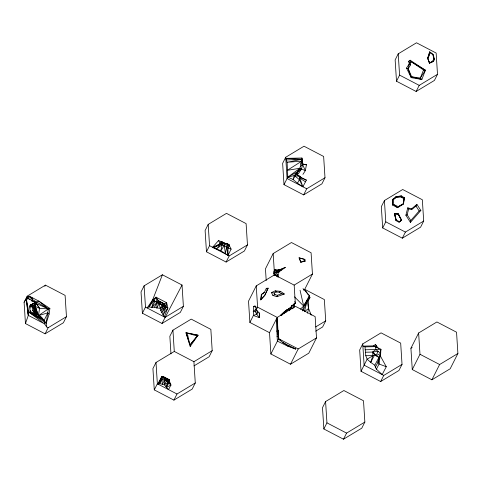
<?xml version="1.0" encoding="UTF-8"?>
<svg xmlns="http://www.w3.org/2000/svg" width="482" height="482" viewBox="0 0 482 482"><rect width="100%" height="100%" fill="white"/><g stroke="black" fill="none" stroke-linecap="round" stroke-linejoin="round"><path stroke-width="0.72" d="M164.398 384.805L166.392 381.021L165.91 378.075L167.555 379.442L168.025 382.365L164.398 384.805L164.555 377.581L163.464 376.755L161.651 376.701L157.825 384.009L159.807 383.648L164.398 384.805L168.537 389.601L170.911 385.064L169.26 380.672L168.116 379.238L161.651 376.701L160.874 379.485L158.572 383.871L161.982 379.509L162.844 376.876L165.567 377.954M228.094 244.989L229.354 245.651L227.92 244.127L228.046 255.34L220.822 250.754L212.628 247.296L218.545 240.542L225.528 243.446L229.354 245.651L231.119 249.11L228.046 255.34L226.709 247.079L225.528 243.446L226.558 243.338L229.619 245.145L228.131 247.983L220.141 243.814L218.545 240.542M423.527 69.962L420.352 78.024L421.877 79.452L411.694 76.825L411.218 77.656L408.17 68.715L410.58 64.871L410.062 62.799L410.134 60.232L425.395 70.239L421.877 79.452L411.218 77.656L406.531 68.089L409.308 63.732L411.375 61.823L425.395 70.239L420.352 78.024L411.694 76.825L408.17 68.715L409.308 63.732L408.567 61.304L410.134 60.232L411.375 61.823L423.527 69.962L425.395 70.239M166.031 307.07L164.139 305.678L164.88 306.648L161.681 312.782L166.031 307.07L164.88 306.648L164.109 305.715L162.826 303.13L164.181 303.762L166.658 302.738L166.031 307.07L162.946 315.023L167.881 307.968L159.229 303.172L156.999 302.551L156.813 308.01L160.247 308.275L164.139 305.678L162.844 303.112L158.12 300.599L156.023 297.183L152.613 299.997L147.124 307.962L149.059 306.889L156.023 297.183L166.658 302.738L167.881 307.968L164.272 316.915L160.831 310.697L159.096 303.666L152.613 299.997L162.398 274.782L182.033 285.031L183.389 306.311L180.298 312.42L162.018 323.458L142.383 313.21L141.033 291.929L144.118 285.82L162.398 274.782M46.676 326.923L46.139 323.494L49.086 314.168L47.814 312.872L38.476 315.638L39.548 308.353L35.493 302.322L27.926 298.406L26.323 298.912L28.787 312.047L43.621 319.928L41.398 317.246L36.12 315.867L30.559 312.963C29.932 310.474 29.535 307.618 30.233 305.142L33.818 303.298L35.288 305.088L34.252 313.487L36.12 315.867L43.621 319.928L45.175 322.338L44.446 323.79L46.676 326.923L48.176 327.706L66.456 316.668L65.1 295.382L45.465 285.133L27.185 296.171L24.1 302.28L25.456 323.567L45.091 333.815L63.371 322.777L66.456 316.668M376.695 347.088L373.514 345.889L375.484 344.497L376.695 347.088L375.647 346.648L365.037 346.865L362.904 346.112L373.514 345.889L380.864 349.275L380.696 353.306L378.063 362.109L375.388 367.224L376.394 369.134L382.16 374.592L386.281 366.724L379.918 355.168M303.009 288.598L309.42 295.55C307.365 301.262 309.866 307.564 307.323 313.198M257.99 311.733L256.749 314.198L253.399 315.475L259.443 317.686L259.268 313.167L256.105 310.119L255.924 307.13L255.032 305.847L253.43 306.504L253.399 315.475L249.881 322.44L269.516 332.688L270.872 353.975L290.507 364.223L308.787 353.186L316.499 337.912L315.15 316.626L295.514 306.377L277.228 317.415L269.516 332.688M303.461 290.092L304.726 289.333L312.438 274.059L311.083 252.773L291.447 242.524L273.167 253.562L274.222 270.113L273.77 273.047L274.186 275.517L277.975 274.565L278.373 272.282L280.837 269.462L285.326 267.444L278.373 272.282M403.633 198.5L403.47 204.019L397.59 207.682L392.493 205.025L392.324 199.729L395.686 196.861L401.211 195.788L404.47 197.867L403.47 204.019L398.349 206.664L397.59 207.682L393.607 204.47L393.011 200.072L392.324 199.729L395.746 197.686L400.56 196.777L404.47 197.867L403.265 203.609L398.349 206.664L393.607 204.47L392.493 205.025L393.011 200.072L395.746 197.686L395.686 196.861L400.56 196.777L403.633 198.5L404.47 197.867M32.318 301.34L35.493 302.322L35.475 309.317M25.456 323.567L28.305 315.361L28.787 312.047L36.12 315.867L34.403 311.631L35.246 306.221L31.294 304.588L30.149 305.419L32.131 305.841L34.692 308.799L32.686 310.312L34.252 313.487L30.113 311.33L36.12 315.867L37.909 314.427L35.246 306.221L30.233 305.142M264.16 292.707L266.444 288.308L268.149 288.17L264.841 295.412L260.768 299.894L261.322 294.58L264.226 292.544L261.322 294.58M260.768 299.894L261.575 294.52M30.107 308.106L29.914 306.022L31.228 306.281L32.903 308.317L32.686 310.312L34.403 311.631M380.328 353.698L379.069 364.018L376.394 369.134M380.503 352.228L380.864 349.275L365.205 349.805L365.037 346.865M49.086 314.168L49.881 308.426L48.369 308.884L38.476 315.638L37.909 314.427L41.398 317.246L46.139 323.494L48.369 308.884L38.783 301.093L29.438 296.213L27.161 297.406L26.179 299.232L28.305 315.361L44.446 323.79L28.787 312.047L30.559 312.963L30.444 310.902M152.613 299.997L149.059 306.889L151.848 307.371L154.571 307.173L156.813 308.01L159.096 303.666L160.53 303.859L160.789 302.075M259.322 312.776L259.443 317.686L256.749 314.198L257.316 310.486M283.994 184.642L282.639 163.362L285.724 157.252L304.003 146.215L323.639 156.463L324.995 177.744L321.91 183.853L303.63 194.891L283.994 184.642L287.802 177.111L294.213 175.556L300.063 176.406L300.31 177.063L306.383 180.093L302.883 186.781L297.496 183.208L299.358 179.653L300.063 176.406L295.858 173.815M386.281 366.724L379.069 364.018L378.063 362.109L378.936 357.367L374.833 354.517L372.64 352.071L365.531 352.215L365.205 349.805M410.411 222.389L410.784 220.521L419.153 210.953L420.858 210.447L416.906 204.356L411.526 208.863L407.766 207.826L405.88 215.225L410.411 222.389L420.858 210.447M289.152 310.788L291.369 308.118L291.972 305.305M300.31 177.063L299.774 178.087L302.883 186.781L299.358 179.653L300.063 176.406M378.063 362.109L378.84 358.542M380.551 350.703L380.864 349.275M301.708 158.988L301.925 158.024L285.796 158.361L287.103 162.271L287.802 177.111L293.05 179.479L297.496 183.208M297.81 170.664L296.785 173.14L301.509 168.935L302.78 164.031L301.925 158.024C301.871 163.44 300.22 168.911 296.785 173.14L298.316 173.845L301.509 168.935L305.323 170.688L302.931 174.376M277.036 296.677L277.361 295.297L281.53 293.773L284.356 294.002L280.5 291.351L275.24 290.845L271.408 292.604L272.896 295.478L277.036 296.677L284.356 294.002M225.594 243.615L221.365 241.482L220.726 244.079L216.593 248.851L222.154 244.705L223.365 242.392L224.323 245.742L225.377 253.436L226.709 247.079L227.92 244.772L226.558 243.338L229.619 245.145M302.449 310.944L303.69 306.04L309.42 295.55M410.784 220.521L407.157 214.785L408.67 208.857L407.766 207.826M160.53 303.859L156.999 302.551L151.848 307.371L153.65 300.654L159.229 303.172L160.042 301.684M284.284 313.258L285.971 310.908L291.369 308.118L292.194 305.353M32.903 308.317L34.692 308.799L31.228 306.281L32.216 305.564L31.294 304.588L35.288 305.088M36.12 315.867L35.246 306.221L36.897 315.246L36.192 315.806M375.647 346.648L375.815 349.583L372.64 352.071L372.875 355.577L370.712 362.386L374.815 365.236L375.388 367.224M293.677 307.221L294.345 305.257L294.183 303.762M429.655 51.936L427.618 58.202L429.601 63.124L433.517 61.347L434.607 59.268L433.125 54.689L429.655 51.936L433.125 54.689L433.812 59.021L432.728 61.1L429.299 63.142L429.601 63.124L427.618 58.202L430.312 52.448L432.969 54.785L433.812 59.021L434.607 59.268M163.531 303.443L165.344 306.263L166.555 302.949M303.238 310.336L307.161 300.744L308.667 298.334L310.004 297.599L309.251 296.418M300.419 164.35L301.738 161.157L287.103 162.271L301.943 159.259L302.738 164.103L306.432 164.778L305.323 170.688L302.576 164.398L301.738 161.157L287.26 170.345L299.973 168.23L293.05 179.479L294.213 175.556L297.502 171.713L287.802 177.111L299.973 168.23M26.179 299.232L26.323 298.912L28.305 315.361L28.016 310.872M161.651 376.701L163.76 376.936L162.103 376.767L160.874 379.485L157.825 384.009M374.815 365.236L378.936 357.367L376.056 355.782L378.075 351.312L372.64 352.071L375.568 355.252M261.075 299.244L264.708 295.261L268.149 288.17M300.75 262.238L303.63 261.105L305.178 261.13L304.901 259.449L299.051 257.846L300.75 262.238L305.178 261.13M28.787 312.047L45.175 322.338L43.964 320.735L47.814 312.872M279.144 272.185L280.018 270.396L273.77 273.047L280.837 269.462L281.259 270.275M155.921 297.4L158.488 300.828L156.499 301.672L156.023 297.183M266.444 288.308L266.136 288.935L267.649 288.808M44.85 286.356L45.465 285.133M45.091 333.815L48.176 327.706M142.383 313.21L145.474 307.1L144.118 285.82M208.194 224.401L205.109 230.51L206.465 251.797L226.1 262.045L244.38 251.008L247.465 244.898L246.109 223.612L226.474 213.363L208.194 224.401L209.55 245.687L206.465 251.797M162.018 323.458L182.033 285.031M156.005 362.482L152.921 368.591L154.276 389.872L173.912 400.12L192.191 389.082L195.276 382.973L193.921 361.693L174.285 351.444L156.005 362.482L157.361 383.762L154.276 389.872M193.987 365.898L209.116 356.764L212.201 350.655L210.851 329.369L191.215 319.12L172.936 330.158L169.845 336.267L170.965 353.884M225.528 243.446L226.739 243.645L225.528 243.446L220.822 250.754L222.154 244.705L221.949 241.753L220.726 244.079L213.779 247.766L220.141 243.814L221.365 241.482M226.1 262.045L229.185 255.936L247.465 244.898M173.912 400.12L176.996 394.011L195.276 382.973M296.785 173.14L297.502 171.713M312.438 274.059L294.159 285.097L274.523 274.848L256.243 285.886L248.525 301.154L249.881 322.44M273.167 253.562L265.455 268.836L266.203 280.578M303.63 194.891L306.715 188.781L324.995 177.744M256.105 310.119L257.599 307.167L256.243 285.886M398.228 53.827L395.144 59.937L396.499 81.223L416.135 91.472L434.415 80.434L437.499 74.324L436.144 53.038L416.508 42.79L398.228 53.827L399.584 75.114L396.499 81.223M270.872 353.975L278.988 338.015M257.599 307.167L277.228 317.415L278.439 338.985C283.524 343.323 289.369 346.63 295.629 349.028L287.688 346.148L277.361 341.117L276.313 319.241L277.499 320.084M416.135 91.472L419.219 85.362L437.499 74.324M290.507 364.223L298.219 348.95L316.499 337.912M384.425 200.542L381.334 206.651L382.69 227.938L402.325 238.186L420.605 227.149L423.69 221.039L422.34 199.753L402.705 189.51L384.425 200.542L385.775 221.828L382.69 227.938M308.498 295.237L304.726 289.333L324.356 299.581L325.712 320.861L322.627 326.971L315.692 331.158M402.325 238.186L405.41 232.077L423.69 221.039M325.591 401.566L322.5 407.676L323.856 428.962L343.491 439.21L361.771 428.173L364.856 422.063L363.506 400.777L343.871 390.528L325.591 401.566L326.941 422.853L323.856 428.962M362.759 343.889L359.674 349.998L361.03 371.285L380.666 381.533L398.945 370.495L402.03 364.386L400.675 343.1L381.045 332.851L362.759 343.889L364.115 365.175L383.75 375.424L402.03 364.386M361.03 371.285L367.139 359.192L374.833 354.517L375.647 355.361M343.491 439.21L346.576 433.101L364.856 422.063M380.666 381.533L383.75 375.424M410.917 348.269L418.629 332.996L436.909 321.958L456.544 332.206L457.9 353.493L450.188 368.766L431.902 379.798L412.267 369.549L410.917 348.269L412.176 347.504M412.267 369.549L419.985 354.282L418.629 332.996M431.902 379.798L439.62 364.525L457.9 353.493M399.06 222.226L401.578 220.081L398.246 214.285L394.493 213.785L396.029 220.648L399.06 222.226L401.488 220.256L398.475 213.851L394.493 213.785L396.337 220.069L396.029 220.648L394.607 213.568M151.848 307.371L154.981 301.407L157.969 302.467L159.325 301.28M154.571 307.173L156.999 302.551M169.622 379.967L169.26 380.672L167.555 379.442L168.116 379.238L169.622 379.967L163.464 376.755M310.004 297.599L308.57 300.334L307.161 300.744L303.69 306.04L300.455 309.125M287.688 346.148L288.128 345.311L295.629 349.028M374.833 354.517L370.712 362.386L367.139 359.192L365.766 355.722L365.531 352.215M160.247 308.275L162.253 304.805L161.771 302.612M159.807 383.648L161.982 379.509L166.392 381.021L170.911 385.064L166.374 387.408L168.598 383.172L167.555 379.442L170.911 385.064M168.116 379.238L167.109 378.948L168.025 382.365L165.916 386.365L168.598 383.172M408.67 208.857L411.682 209.688L415.99 206.079L416.906 204.356M26.763 299.039L27.926 298.653L29.438 296.213L32.523 299.587L48.369 308.884L39.548 308.353L35.192 306.407L38.476 315.638M31.685 301.148L32.523 299.587L31.902 297.502M256.237 308.908L253.158 311.685L255.225 311.643L256.316 309.872M24.1 302.28L27.257 297.28L27.185 296.171M294.514 296.858L303.69 306.04L308.667 298.334M400.56 196.777L401.211 195.788M190.209 346.474L198.012 335.207L185.98 332.688L190.209 346.474L187.293 333.183L185.98 332.688L190.016 344.937L198.012 335.207L187.293 333.183L197.252 335.966L198.012 335.207M276.602 276.493L277.975 274.565L278.018 277.066L277.975 274.565M280.319 315.553L283.458 312.607L287.844 309.516L288.706 308.347M27.257 298.906L27.257 297.28M190.016 344.937L197.252 335.966M430.312 52.448L428.86 54.159L429.456 54.641L428.07 58.605L429.125 62.491M281.476 315.577L286.995 309.842M300.238 166.766L302.576 164.398L306.432 164.778L302.78 164.031M280.861 315.059L286.844 309.637M283.458 312.607L285.675 310.631M274.716 275.047L280.018 270.396L273.975 273.812M287.844 309.516L295.321 303.365L294.159 285.097M271.408 292.604L274.15 292.978L276.337 291.978L279.331 292.261L280.5 291.351M308.57 308.468L304.401 311.721L307.161 300.744L308.57 308.468L311.245 315.18M280.837 269.462L277.054 270.173L275.523 269.372L274.222 270.113L276.294 270.757L277.054 270.173L280.837 269.462L273.878 271.45M401.578 220.081L399.361 221.648L396.337 220.069M291.291 306.034L295.321 303.365L294.761 301.431M183.389 306.311L165.103 317.349L145.474 307.1M193.921 361.693L212.201 350.655M315.626 326.953L325.712 320.861M31.228 304.799L35.493 302.322L39.548 308.353M30.149 305.419L35.493 302.322M376.056 355.782L380.696 353.306L375.815 349.583M26.763 298.954L27.926 298.406L29.92 299.436M212.628 247.296L220.141 243.814L221.34 244.44M429.299 63.142L433.517 61.347L432.728 61.1M272.896 295.478L274.999 294.616L277.361 295.297M280.205 269.504L285.326 267.444M299.051 257.846L304.901 259.449M405.88 215.225L407.157 214.785M278.313 330.658L276.873 330.935L278.337 334.809M29.914 306.022L32.131 305.841M286.495 159.952L301.943 159.259L285.796 158.361M365.766 355.722L372.875 355.577M291.369 308.118L293.393 308.112M394.493 213.785L398.475 213.851L398.246 214.285L401.488 220.256M303.63 261.105L303.979 261.172M162.103 376.767L164.254 377.237M253.43 306.504L256.322 307.179M299.503 168.375L301.509 168.935M228.131 247.983L231.119 249.11M406.531 68.089L408.17 68.715M301.021 177.9L306.383 180.093M154.981 301.407L159.229 303.172M153.65 300.654L157.969 302.467M48.369 308.884L36.036 303.413L36.867 301.859L38.783 301.093L49.881 308.426M276.939 336.273L278.126 336.834M282.765 342.539L290.134 346.66M399.584 75.114L419.219 85.362M385.775 221.828L405.41 232.077M306.715 188.781L287.079 178.533L285.724 157.252M419.985 354.282L439.62 364.525M209.55 245.687L229.185 255.936M290.164 307.492L292.658 308.793M278.584 338.701L298.219 348.95M158.12 300.599L164.181 303.762L165.344 306.263M326.941 422.853L346.576 433.101M157.361 383.762L176.996 394.011M280.867 340.274L278.439 338.985L276.801 318.271M299.774 178.087L305.474 181.828M279.331 292.261L281.53 293.773M296.291 174.237L299.159 176.255M294.912 175.924L299.358 179.653M409.308 63.732L410.58 64.871M29.101 296.46L32.523 299.587M42.868 319.717L43.964 320.735M40.97 317.385L43.621 319.928M37.909 314.427L39.44 315.909M408.567 61.304L410.062 62.799M275.24 290.845L276.337 291.978M32.216 305.564L34.776 308.528L34.487 311.354L36.192 315.632M42.5 318.861L43.392 320.024M44.284 321.181L45.175 322.338M375.484 344.497L378.364 348.456M276.313 319.241L277.554 321.084M415.99 206.079L419.153 210.953M27.161 297.406L27.926 298.653M255.225 311.643L256.749 314.198M275.523 269.372L276.294 270.757M164.555 377.581L166.392 381.021M274.15 292.978L274.999 294.616M165.91 378.075L168.025 382.365M299.388 258.25L300.852 262.027M36.897 315.246L35.795 311.679L35.716 307.956M300.057 290.242L303.69 306.04M411.526 208.863L411.682 209.688M278.126 330.754L278.385 332.231M304.425 259.623L304.66 261.069M30.366 310.878L30.559 312.963M172.936 330.158L174.285 351.444M293.833 303.967L294.032 307.42M28.01 310.3L28.179 313.192M285.971 310.908L286.007 312.354M163.326 305.925L160.831 310.697L164.88 306.648L159.096 303.666L162.253 304.805L163.326 305.925M164.44 380.418L162.35 384.389L161.982 379.509L160.874 379.485L162.844 376.876L164.44 380.418"/></g></svg>
